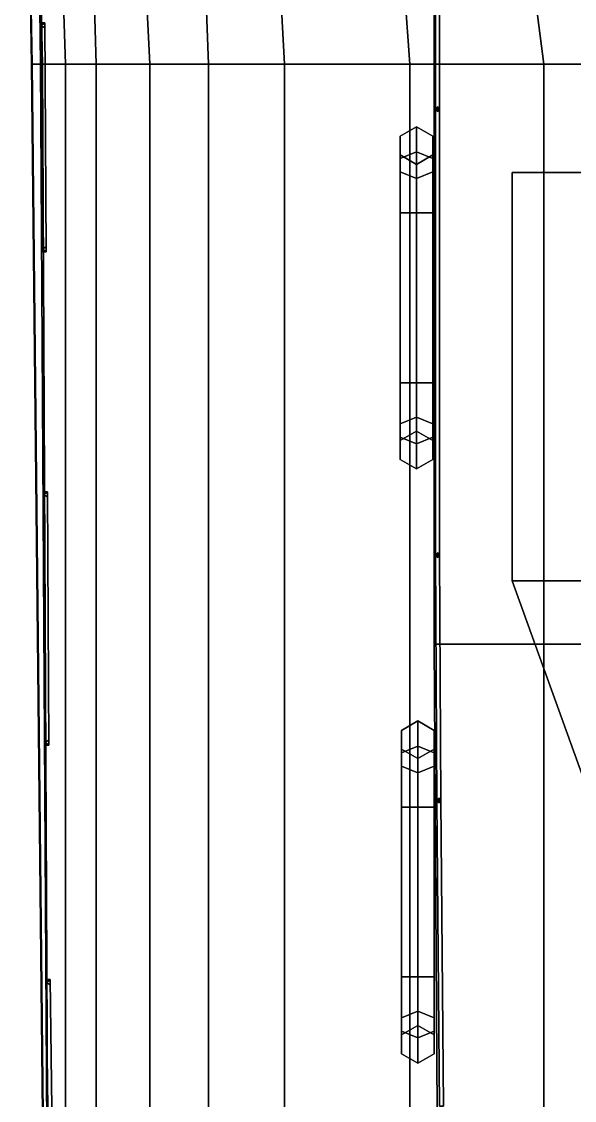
# Model space of a CAD drawing. Header units: millimetres. Extents: x -6 to 6, y -93 to 86.
# Drawn here: x -6.1 to -2, y -29.61 to -21.6 of the extents above; entities that cross this region are included whole.
import ezdxf

# ---------------------------------------------------------------- set-up
doc = ezdxf.new("R2010")
doc.units = ezdxf.units.MM
doc.layers.add('boats', color=1, linetype='Continuous')
doc.layers.add('railings', color=6, linetype='Continuous')

msp = doc.modelspace()

# ---------------------------------------------------------------- linework, layer by layer
for points in [[(-6.0145, -17.6294, 2.9671), (-6.1025, -17.6294, 1.9112), (-6.0249, -21.917, 1.9112), (-5.9628, -21.917, 2.9464)], [(-6.1025, -17.6294, 1.9112), (-6.0973, -17.6294, 0.9226), (-6.03, -21.917, 0.9226), (-6.0249, -21.917, 1.9112)], [(-6.0973, -17.6294, 0.9226), (-6.0404, -17.6294, 0.0582), (-5.9472, -21.917, 0.0582), (-6.03, -21.917, 0.9226)], [(-6.0404, -17.6294, 0.0582), (-5.9162, -17.6294, -0.7544), (-5.7764, -21.917, -0.7544), (-5.9472, -21.917, 0.0582)], [(6.0145, -17.6294, 2.9671), (-6.0145, -17.6294, 2.9671), (-5.9628, -21.917, 2.9464), (5.9628, -21.917, 2.9464)], [(-5.9162, -17.6294, -0.7544), (-5.6729, -17.6294, -1.4325), (-5.5487, -21.917, -1.4325), (-5.7764, -21.917, -0.7544)], [(-5.6729, -17.6294, -1.4325), (-5.3623, -17.6294, -2.0225), (-5.1501, -21.917, -2.0225), (-5.5487, -21.917, -1.4325)], [(-5.3623, -17.6294, -2.0225), (-4.8758, -17.6294, -2.5764), (-4.7153, -21.917, -2.4263), (-5.1501, -21.917, -2.0225)], [(-4.8758, -17.6294, -2.5764), (-4.3841, -17.6294, -2.9749), (-4.1512, -21.917, -2.7575), (-4.7153, -21.917, -2.4263)], [(-4.3841, -17.6294, -2.9749), (-3.53, -17.6294, -3.3579), (-3.2195, -21.917, -3.1664), (-4.1512, -21.917, -2.7575)], [(-3.53, -17.6294, -3.3579), (-2.7795, -17.6294, -3.5546), (-2.2257, -21.917, -3.3994), (-3.2195, -21.917, -3.1664)], [(-2.7795, -17.6294, -3.5546), (-1.9617, -17.6294, -3.7151), (-1.4855, -21.917, -3.5443), (-2.2257, -21.917, -3.3994)], [(-3.04, -19.19, 5.19), (-3.04, -19.19, 2.95), (-3.04, -26.22, 2.9), (-3.04, -26.22, 5.08)], [(3.04, -26.22, 5.08), (3.04, -19.19, 5.19), (-3.04, -19.19, 5.19), (-3.04, -26.22, 5.08)], [(-5.93, -21.6127, 2.94), (-5.96, -21.63, 2.94), (-5.96, -21.63, 3.94), (-5.93, -21.6127, 3.94)], [(-5.93, -21.6473, 2.94), (-5.93, -21.6127, 2.94), (-5.93, -21.6127, 3.94), (-5.93, -21.6473, 3.94)], [(-5.96, -21.63, 2.94), (-5.93, -21.6473, 2.94), (-5.93, -21.6473, 3.94), (-5.96, -21.63, 3.94)], [(-6.0249, -21.917, 1.9112), (-6.03, -21.917, 0.9226), (-5.9369, -30.6546, 1.3884), (-5.9317, -30.6546, 2.3201)], [(-6.03, -21.917, 0.9226), (-5.9472, -21.917, 0.0582), (-5.9058, -30.6546, 0.7622), (-5.9369, -30.6546, 1.3884)], [(-5.9628, -21.917, 2.9464), (-6.0249, -21.917, 1.9112), (-5.9317, -30.6546, 2.3201), (-5.911, -30.6546, 2.874)], [(5.9628, -21.917, 2.9464), (-5.9628, -21.917, 2.9464), (-5.911, -30.6546, 2.874), (5.911, -30.6546, 2.874)], [(-5.9472, -21.917, 0.0582), (-5.7764, -21.917, -0.7544), (-5.7764, -30.6546, -0.1799), (-5.9058, -30.6546, 0.7622)], [(-5.7764, -21.917, -0.7544), (-5.5487, -21.917, -1.4325), (-5.5487, -30.6546, -0.9822), (-5.7764, -30.6546, -0.1799)], [(-5.5487, -21.917, -1.4325), (-5.1501, -21.917, -2.0225), (-5.1501, -30.6546, -1.567), (-5.5487, -30.6546, -0.9822)], [(-5.1501, -21.917, -2.0225), (-4.7153, -21.917, -2.4263), (-4.7153, -30.6546, -1.9967), (-5.1501, -30.6546, -1.567)], [(-4.7153, -21.917, -2.4263), (-4.1512, -21.917, -2.7575), (-4.1512, -30.6546, -2.3383), (-4.7153, -30.6546, -1.9967)], [(-4.1512, -21.917, -2.7575), (-3.2195, -21.917, -3.1664), (-3.2195, -30.6546, -2.7524), (-4.1512, -30.6546, -2.3383)], [(-3.2195, -21.917, -3.1664), (-2.2257, -21.917, -3.3994), (-2.2257, -30.6546, -3.0112), (-3.2195, -30.6546, -2.7524)], [(-2.2257, -21.917, -3.3994), (-1.4855, -21.917, -3.5443), (-1.4855, -30.6546, -3.1716), (-2.2257, -30.6546, -3.0112)], [(-3.01, -22.2327, 5.14), (-3.04, -22.25, 5.14), (-3.04, -22.25, 6.14), (-3.01, -22.2327, 6.14)], [(-3.04, -22.25, 5.14), (-3.01, -22.2673, 5.14), (-3.01, -22.2673, 6.14), (-3.04, -22.25, 6.14)], [(-3.01, -22.2673, 5.14), (-3.01, -22.2327, 5.14), (-3.01, -22.2327, 6.14), (-3.01, -22.2673, 6.14)], [(-2.46, -22.72, 7.37), (-2.46, -22.72, 5.13), (-2.46, -25.75, 5.08), (-2.46, -25.75, 7.37)], [(2.46, -25.75, 7.37), (2.46, -22.72, 7.37), (-2.46, -22.72, 7.37), (-2.46, -25.75, 7.37)], [(2.46, -22.72, 7.37), (2.46, -22.72, 5.13), (-2.46, -22.72, 5.13), (-2.46, -22.72, 7.37)], [(-2.46, -25.75, 8.42), (-2.46, -22.72, 8.42), (-2.46, -22.72, 7.37), (-2.46, -25.75, 7.37)], [(-2.46, -25.75, 7.37), (-2.46, -22.72, 7.37), (-2.46, -22.72, 8.42), (-2.46, -25.75, 8.42)], [(-2.46, -22.72, 7.37), (2.46, -22.72, 7.37), (2.46, -22.72, 8.42), (-2.46, -22.72, 8.42)], [(-2.46, -22.72, 8.42), (2.46, -22.72, 8.42), (2.46, -22.72, 7.37), (-2.46, -22.72, 7.37)], [(-5.92, -23.2727, 2.93), (-5.95, -23.29, 2.93), (-5.95, -23.29, 3.93), (-5.92, -23.2727, 3.93)], [(-5.95, -23.29, 2.93), (-5.92, -23.3073, 2.93), (-5.92, -23.3073, 3.93), (-5.95, -23.29, 3.93)], [(-5.92, -23.3073, 2.93), (-5.92, -23.2727, 2.93), (-5.92, -23.2727, 3.93), (-5.92, -23.3073, 3.93)], [(-5.91, -25.0927, 2.92), (-5.94, -25.11, 2.92), (-5.94, -25.11, 3.92), (-5.91, -25.0927, 3.92)], [(-5.94, -25.11, 2.92), (-5.91, -25.1273, 2.92), (-5.91, -25.1273, 3.92), (-5.94, -25.11, 3.92)], [(-5.91, -25.1273, 2.92), (-5.91, -25.0927, 2.92), (-5.91, -25.0927, 3.92), (-5.91, -25.1273, 3.92)], [(-3.01, -25.5427, 5.09), (-3.04, -25.56, 5.09), (-3.04, -25.56, 6.09), (-3.01, -25.5427, 6.09)], [(-3.04, -25.56, 5.09), (-3.01, -25.5773, 5.09), (-3.01, -25.5773, 6.09), (-3.04, -25.56, 6.09)], [(-3.01, -25.5773, 5.09), (-3.01, -25.5427, 5.09), (-3.01, -25.5427, 6.09), (-3.01, -25.5773, 6.09)], [(1.94, -27.19, 7.37), (2.46, -25.75, 7.37), (-2.46, -25.75, 7.37), (-1.94, -27.19, 7.37)], [(-2.46, -25.75, 7.37), (-2.46, -25.75, 5.08), (-1.94, -27.19, 5.08), (-1.94, -27.19, 7.37)], [(-1.94, -27.19, 7.37), (-2.46, -25.75, 7.37), (-2.46, -25.75, 8.42), (-1.94, -27.19, 8.42)], [(-1.94, -27.19, 8.42), (-2.46, -25.75, 8.42), (-2.46, -25.75, 7.37), (-1.94, -27.19, 7.37)], [(-3.04, -26.22, 5.08), (-3.04, -26.22, 2.9), (-3, -32.38, 2.84), (-3, -32.38, 5.11)], [(3, -32.38, 5.11), (3.04, -26.22, 5.08), (-3.04, -26.22, 5.08), (-3, -32.38, 5.11)], [(-5.9, -26.9327, 2.9), (-5.93, -26.95, 2.9), (-5.93, -26.95, 3.9), (-5.9, -26.9327, 3.9)], [(-5.93, -26.95, 2.9), (-5.9, -26.9673, 2.9), (-5.9, -26.9673, 3.9), (-5.93, -26.95, 3.9)], [(-5.9, -26.9673, 2.9), (-5.9, -26.9327, 2.9), (-5.9, -26.9327, 3.9), (-5.9, -26.9673, 3.9)], [(-3, -27.3627, 5.08), (-3.03, -27.38, 5.08), (-3.03, -27.38, 6.08), (-3, -27.3627, 6.08)], [(-3.03, -27.38, 5.08), (-3, -27.3973, 5.08), (-3, -27.3973, 6.08), (-3.03, -27.38, 6.08)], [(-3, -27.3973, 5.08), (-3, -27.3627, 5.08), (-3, -27.3627, 6.08), (-3, -27.3973, 6.08)], [(-5.89, -28.7127, 2.88), (-5.92, -28.73, 2.88), (-5.92, -28.73, 3.88), (-5.89, -28.7127, 3.88)], [(-5.92, -28.73, 2.88), (-5.89, -28.7473, 2.88), (-5.89, -28.7473, 3.88), (-5.92, -28.73, 3.88)], [(-5.89, -28.7473, 2.88), (-5.89, -28.7127, 2.88), (-5.89, -28.7127, 3.88), (-5.89, -28.7473, 3.88)]]:
    msp.add_3dface(points)
at = {"layer": 'boats'}
for points in [[(-3.17, -22.5675, 3.4175), (-3.2912, -22.6169, 3.4669), (-3.2912, -22.45, 3.87), (-3.17, -22.38, 3.87)], [(-3.17, -22.38, 3.87), (-3.2912, -22.45, 3.87), (-3.2912, -22.6169, 4.2731), (-3.17, -22.5675, 4.3225)], [(-3.0488, -22.6169, 3.4669), (-3.17, -22.5675, 3.4175), (-3.17, -22.38, 3.87), (-3.0488, -22.45, 3.87)], [(-3.0488, -22.45, 3.87), (-3.17, -22.38, 3.87), (-3.17, -22.5675, 4.3225), (-3.0488, -22.6169, 4.2731)], [(-3.2912, -22.6169, 3.4669), (-3.2912, -22.7159, 3.5659), (-3.2912, -22.59, 3.87), (-3.2912, -22.45, 3.87)], [(-3.2912, -22.45, 3.87), (-3.2912, -22.59, 3.87), (-3.2912, -22.7159, 4.1741), (-3.2912, -22.6169, 4.2731)], [(-3.0488, -22.7159, 3.5659), (-3.0488, -22.6169, 3.4669), (-3.0488, -22.45, 3.87), (-3.0488, -22.59, 3.87)], [(-3.0488, -22.59, 3.87), (-3.0488, -22.45, 3.87), (-3.0488, -22.6169, 4.2731), (-3.0488, -22.7159, 4.1741)], [(-3.17, -23.02, 3.23), (-3.2912, -23.02, 3.3), (-3.2912, -22.6169, 3.4669), (-3.17, -22.5675, 3.4175)], [(-3.17, -22.5675, 4.3225), (-3.2912, -22.6169, 4.2731), (-3.2912, -23.02, 4.44), (-3.17, -23.02, 4.51)], [(-3.0488, -23.02, 3.3), (-3.17, -23.02, 3.23), (-3.17, -22.5675, 3.4175), (-3.0488, -22.6169, 3.4669)], [(-3.0488, -22.6169, 4.2731), (-3.17, -22.5675, 4.3225), (-3.17, -23.02, 4.51), (-3.0488, -23.02, 4.44)], [(-3.2912, -22.7159, 3.5659), (-3.17, -22.7654, 3.6154), (-3.17, -22.66, 3.87), (-3.2912, -22.59, 3.87)], [(-3.2912, -22.59, 3.87), (-3.17, -22.66, 3.87), (-3.17, -22.7654, 4.1246), (-3.2912, -22.7159, 4.1741)], [(-3.2912, -23.02, 3.3), (-3.2912, -23.02, 3.44), (-3.2912, -22.7159, 3.5659), (-3.2912, -22.6169, 3.4669)], [(-3.2912, -22.6169, 4.2731), (-3.2912, -22.7159, 4.1741), (-3.2912, -23.02, 4.3), (-3.2912, -23.02, 4.44)], [(-3.17, -22.7654, 3.6154), (-3.0488, -22.7159, 3.5659), (-3.0488, -22.59, 3.87), (-3.17, -22.66, 3.87)], [(-3.17, -22.66, 3.87), (-3.0488, -22.59, 3.87), (-3.0488, -22.7159, 4.1741), (-3.17, -22.7654, 4.1246)], [(-3.0488, -23.02, 3.44), (-3.0488, -24.28, 3.44), (-3.0488, -22.59, 3.87), (-3.0488, -22.7159, 3.5659)], [(-3.0488, -22.7159, 3.5659), (-3.0488, -22.59, 3.87), (-3.0488, -24.28, 3.44), (-3.0488, -23.02, 3.44)], [(-3.0488, -22.59, 3.87), (-3.0488, -22.7159, 4.1741), (-3.0488, -24.5841, 3.5659), (-3.0488, -24.28, 3.44)], [(-3.0488, -24.28, 3.44), (-3.0488, -24.5841, 3.5659), (-3.0488, -22.7159, 4.1741), (-3.0488, -22.59, 3.87)], [(-3.0488, -23.02, 3.44), (-3.0488, -23.02, 3.3), (-3.0488, -22.6169, 3.4669), (-3.0488, -22.7159, 3.5659)], [(-3.0488, -22.7159, 4.1741), (-3.0488, -22.6169, 4.2731), (-3.0488, -23.02, 4.44), (-3.0488, -23.02, 4.3)], [(-3.2912, -23.02, 3.44), (-3.17, -23.02, 3.51), (-3.17, -22.7654, 3.6154), (-3.2912, -22.7159, 3.5659)], [(-3.2912, -22.7159, 4.1741), (-3.17, -22.7654, 4.1246), (-3.17, -23.02, 4.23), (-3.2912, -23.02, 4.3)], [(-3.17, -23.02, 3.51), (-3.0488, -23.02, 3.44), (-3.0488, -22.7159, 3.5659), (-3.17, -22.7654, 3.6154)], [(-3.17, -22.7654, 4.1246), (-3.0488, -22.7159, 4.1741), (-3.0488, -23.02, 4.3), (-3.17, -23.02, 4.23)], [(-3.0488, -23.02, 4.3), (-3.0488, -22.7159, 4.1741), (-3.0488, -24.5841, 3.5659), (-3.0488, -24.71, 3.87)], [(-3.0488, -24.71, 3.87), (-3.0488, -24.5841, 3.5659), (-3.0488, -22.7159, 4.1741), (-3.0488, -23.02, 4.3)], [(-3.17, -24.28, 3.23), (-3.2912, -24.28, 3.3), (-3.2912, -23.02, 3.3), (-3.17, -23.02, 3.23)], [(-3.2912, -24.28, 3.3), (-3.2912, -24.28, 3.44), (-3.2912, -23.02, 3.44), (-3.2912, -23.02, 3.3)], [(-3.2912, -24.28, 3.44), (-3.17, -24.28, 3.51), (-3.17, -23.02, 3.51), (-3.2912, -23.02, 3.44)], [(-3.2912, -24.28, 4.3), (-3.2912, -24.28, 4.44), (-3.2912, -23.02, 4.44), (-3.2912, -23.02, 4.3)], [(-3.17, -24.28, 4.23), (-3.2912, -24.28, 4.3), (-3.2912, -23.02, 4.3), (-3.17, -23.02, 4.23)], [(-3.2912, -24.28, 4.44), (-3.17, -24.28, 4.51), (-3.17, -23.02, 4.51), (-3.2912, -23.02, 4.44)], [(-3.0488, -24.28, 3.3), (-3.17, -24.28, 3.23), (-3.17, -23.02, 3.23), (-3.0488, -23.02, 3.3)], [(-3.17, -24.28, 3.51), (-3.0488, -24.28, 3.44), (-3.0488, -23.02, 3.44), (-3.17, -23.02, 3.51)], [(-3.0488, -24.28, 4.3), (-3.17, -24.28, 4.23), (-3.17, -23.02, 4.23), (-3.0488, -23.02, 4.3)], [(-3.17, -24.28, 4.51), (-3.0488, -24.28, 4.44), (-3.0488, -23.02, 4.44), (-3.17, -23.02, 4.51)], [(-3.0488, -24.28, 3.44), (-3.0488, -24.28, 3.3), (-3.0488, -23.02, 3.3), (-3.0488, -23.02, 3.44)], [(-3.0488, -24.28, 4.44), (-3.0488, -24.28, 4.3), (-3.0488, -23.02, 4.3), (-3.0488, -23.02, 4.44)], [(-3.0488, -24.5841, 4.1741), (-3.0488, -24.71, 3.87), (-3.0488, -23.02, 4.3), (-3.0488, -24.28, 4.3)], [(-3.0488, -24.28, 4.3), (-3.0488, -23.02, 4.3), (-3.0488, -24.71, 3.87), (-3.0488, -24.5841, 4.1741)], [(-3.2912, -24.28, 4.44), (-3.2912, -24.28, 4.3), (-3.2912, -24.5841, 4.1741), (-3.2912, -24.6831, 4.2731)], [(-3.2912, -24.28, 4.3), (-3.17, -24.28, 4.23), (-3.17, -24.5346, 4.1246), (-3.2912, -24.5841, 4.1741)], [(-3.17, -24.7325, 3.4175), (-3.2912, -24.6831, 3.4669), (-3.2912, -24.28, 3.3), (-3.17, -24.28, 3.23)], [(-3.2912, -24.6831, 3.4669), (-3.2912, -24.5841, 3.5659), (-3.2912, -24.28, 3.44), (-3.2912, -24.28, 3.3)], [(-3.2912, -24.5841, 3.5659), (-3.17, -24.5346, 3.6154), (-3.17, -24.28, 3.51), (-3.2912, -24.28, 3.44)], [(-3.17, -24.28, 4.51), (-3.2912, -24.28, 4.44), (-3.2912, -24.6831, 4.2731), (-3.17, -24.7325, 4.3225)], [(-3.17, -24.28, 4.23), (-3.0488, -24.28, 4.3), (-3.0488, -24.5841, 4.1741), (-3.17, -24.5346, 4.1246)], [(-3.17, -24.5346, 3.6154), (-3.0488, -24.5841, 3.5659), (-3.0488, -24.28, 3.44), (-3.17, -24.28, 3.51)], [(-3.0488, -24.6831, 3.4669), (-3.17, -24.7325, 3.4175), (-3.17, -24.28, 3.23), (-3.0488, -24.28, 3.3)], [(-3.0488, -24.28, 4.44), (-3.17, -24.28, 4.51), (-3.17, -24.7325, 4.3225), (-3.0488, -24.6831, 4.2731)], [(-3.0488, -24.28, 4.3), (-3.0488, -24.28, 4.44), (-3.0488, -24.6831, 4.2731), (-3.0488, -24.5841, 4.1741)], [(-3.0488, -24.5841, 3.5659), (-3.0488, -24.6831, 3.4669), (-3.0488, -24.28, 3.3), (-3.0488, -24.28, 3.44)], [(-3.2912, -24.5841, 4.1741), (-3.17, -24.5346, 4.1246), (-3.17, -24.64, 3.87), (-3.2912, -24.71, 3.87)], [(-3.2912, -24.71, 3.87), (-3.17, -24.64, 3.87), (-3.17, -24.5346, 3.6154), (-3.2912, -24.5841, 3.5659)], [(-3.17, -24.5346, 4.1246), (-3.0488, -24.5841, 4.1741), (-3.0488, -24.71, 3.87), (-3.17, -24.64, 3.87)], [(-3.17, -24.64, 3.87), (-3.0488, -24.71, 3.87), (-3.0488, -24.5841, 3.5659), (-3.17, -24.5346, 3.6154)], [(-3.2912, -24.6831, 4.2731), (-3.2912, -24.5841, 4.1741), (-3.2912, -24.71, 3.87), (-3.2912, -24.85, 3.87)], [(-3.2912, -24.85, 3.87), (-3.2912, -24.71, 3.87), (-3.2912, -24.5841, 3.5659), (-3.2912, -24.6831, 3.4669)], [(-3.0488, -24.5841, 4.1741), (-3.0488, -24.6831, 4.2731), (-3.0488, -24.85, 3.87), (-3.0488, -24.71, 3.87)], [(-3.0488, -24.71, 3.87), (-3.0488, -24.85, 3.87), (-3.0488, -24.6831, 3.4669), (-3.0488, -24.5841, 3.5659)], [(-3.17, -24.7325, 4.3225), (-3.2912, -24.6831, 4.2731), (-3.2912, -24.85, 3.87), (-3.17, -24.92, 3.87)], [(-3.17, -24.92, 3.87), (-3.2912, -24.85, 3.87), (-3.2912, -24.6831, 3.4669), (-3.17, -24.7325, 3.4175)], [(-3.0488, -24.6831, 4.2731), (-3.17, -24.7325, 4.3225), (-3.17, -24.92, 3.87), (-3.0488, -24.85, 3.87)], [(-3.0488, -24.85, 3.87), (-3.17, -24.92, 3.87), (-3.17, -24.7325, 3.4175), (-3.0488, -24.6831, 3.4669)], [(-3.16, -26.9775, 3.4175), (-3.2812, -27.0269, 3.4669), (-3.2812, -26.86, 3.87), (-3.16, -26.79, 3.87)], [(-3.16, -26.79, 3.87), (-3.2812, -26.86, 3.87), (-3.2812, -27.0269, 4.2731), (-3.16, -26.9775, 4.3225)], [(-3.0388, -27.0269, 3.4669), (-3.16, -26.9775, 3.4175), (-3.16, -26.79, 3.87), (-3.0388, -26.86, 3.87)], [(-3.0388, -26.86, 3.87), (-3.16, -26.79, 3.87), (-3.16, -26.9775, 4.3225), (-3.0388, -27.0269, 4.2731)], [(-3.2812, -27.0269, 3.4669), (-3.2812, -27.1259, 3.5659), (-3.2812, -27, 3.87), (-3.2812, -26.86, 3.87)], [(-3.2812, -26.86, 3.87), (-3.2812, -27, 3.87), (-3.2812, -27.1259, 4.1741), (-3.2812, -27.0269, 4.2731)], [(-3.0388, -27.1259, 3.5659), (-3.0388, -27.0269, 3.4669), (-3.0388, -26.86, 3.87), (-3.0388, -27, 3.87)], [(-3.0388, -27, 3.87), (-3.0388, -26.86, 3.87), (-3.0388, -27.0269, 4.2731), (-3.0388, -27.1259, 4.1741)], [(-3.16, -26.9775, 4.3225), (-3.2812, -27.0269, 4.2731), (-3.2812, -27.43, 4.44), (-3.16, -27.43, 4.51)], [(-3.16, -27.43, 3.23), (-3.2812, -27.43, 3.3), (-3.2812, -27.0269, 3.4669), (-3.16, -26.9775, 3.4175)], [(-3.0388, -27.0269, 4.2731), (-3.16, -26.9775, 4.3225), (-3.16, -27.43, 4.51), (-3.0388, -27.43, 4.44)], [(-3.0388, -27.43, 3.3), (-3.16, -27.43, 3.23), (-3.16, -26.9775, 3.4175), (-3.0388, -27.0269, 3.4669)], [(-3.2812, -27.1259, 3.5659), (-3.16, -27.1754, 3.6154), (-3.16, -27.07, 3.87), (-3.2812, -27, 3.87)], [(-3.2812, -27, 3.87), (-3.16, -27.07, 3.87), (-3.16, -27.1754, 4.1246), (-3.2812, -27.1259, 4.1741)], [(-3.2812, -27.43, 3.3), (-3.2812, -27.43, 3.44), (-3.2812, -27.1259, 3.5659), (-3.2812, -27.0269, 3.4669)], [(-3.2812, -27.0269, 4.2731), (-3.2812, -27.1259, 4.1741), (-3.2812, -27.43, 4.3), (-3.2812, -27.43, 4.44)], [(-3.16, -27.1754, 3.6154), (-3.0388, -27.1259, 3.5659), (-3.0388, -27, 3.87), (-3.16, -27.07, 3.87)], [(-3.16, -27.07, 3.87), (-3.0388, -27, 3.87), (-3.0388, -27.1259, 4.1741), (-3.16, -27.1754, 4.1246)], [(-3.0388, -27.43, 3.44), (-3.0388, -28.69, 3.44), (-3.0388, -27, 3.87), (-3.0388, -27.1259, 3.5659)], [(-3.0388, -27.1259, 3.5659), (-3.0388, -27, 3.87), (-3.0388, -28.69, 3.44), (-3.0388, -27.43, 3.44)], [(-3.0388, -27, 3.87), (-3.0388, -27.1259, 4.1741), (-3.0388, -28.9941, 3.5659), (-3.0388, -28.69, 3.44)], [(-3.0388, -28.69, 3.44), (-3.0388, -28.9941, 3.5659), (-3.0388, -27.1259, 4.1741), (-3.0388, -27, 3.87)], [(-3.0388, -27.43, 3.44), (-3.0388, -27.43, 3.3), (-3.0388, -27.0269, 3.4669), (-3.0388, -27.1259, 3.5659)], [(-3.0388, -27.1259, 4.1741), (-3.0388, -27.0269, 4.2731), (-3.0388, -27.43, 4.44), (-3.0388, -27.43, 4.3)], [(-3.2812, -27.43, 3.44), (-3.16, -27.43, 3.51), (-3.16, -27.1754, 3.6154), (-3.2812, -27.1259, 3.5659)], [(-3.2812, -27.1259, 4.1741), (-3.16, -27.1754, 4.1246), (-3.16, -27.43, 4.23), (-3.2812, -27.43, 4.3)], [(-3.16, -27.43, 3.51), (-3.0388, -27.43, 3.44), (-3.0388, -27.1259, 3.5659), (-3.16, -27.1754, 3.6154)], [(-3.16, -27.1754, 4.1246), (-3.0388, -27.1259, 4.1741), (-3.0388, -27.43, 4.3), (-3.16, -27.43, 4.23)], [(-3.0388, -27.43, 4.3), (-3.0388, -27.1259, 4.1741), (-3.0388, -28.9941, 3.5659), (-3.0388, -29.12, 3.87)], [(-3.0388, -29.12, 3.87), (-3.0388, -28.9941, 3.5659), (-3.0388, -27.1259, 4.1741), (-3.0388, -27.43, 4.3)], [(-3.2812, -28.69, 4.44), (-3.16, -28.69, 4.51), (-3.16, -27.43, 4.51), (-3.2812, -27.43, 4.44)], [(-3.16, -28.69, 3.23), (-3.2812, -28.69, 3.3), (-3.2812, -27.43, 3.3), (-3.16, -27.43, 3.23)], [(-3.2812, -28.69, 3.3), (-3.2812, -28.69, 3.44), (-3.2812, -27.43, 3.44), (-3.2812, -27.43, 3.3)], [(-3.2812, -28.69, 3.44), (-3.16, -28.69, 3.51), (-3.16, -27.43, 3.51), (-3.2812, -27.43, 3.44)], [(-3.2812, -28.69, 4.3), (-3.2812, -28.69, 4.44), (-3.2812, -27.43, 4.44), (-3.2812, -27.43, 4.3)], [(-3.16, -28.69, 4.23), (-3.2812, -28.69, 4.3), (-3.2812, -27.43, 4.3), (-3.16, -27.43, 4.23)], [(-3.16, -28.69, 4.51), (-3.0388, -28.69, 4.44), (-3.0388, -27.43, 4.44), (-3.16, -27.43, 4.51)], [(-3.0388, -28.69, 3.3), (-3.16, -28.69, 3.23), (-3.16, -27.43, 3.23), (-3.0388, -27.43, 3.3)], [(-3.16, -28.69, 3.51), (-3.0388, -28.69, 3.44), (-3.0388, -27.43, 3.44), (-3.16, -27.43, 3.51)], [(-3.0388, -28.69, 4.3), (-3.16, -28.69, 4.23), (-3.16, -27.43, 4.23), (-3.0388, -27.43, 4.3)], [(-3.0388, -28.69, 3.44), (-3.0388, -28.69, 3.3), (-3.0388, -27.43, 3.3), (-3.0388, -27.43, 3.44)], [(-3.0388, -28.69, 4.44), (-3.0388, -28.69, 4.3), (-3.0388, -27.43, 4.3), (-3.0388, -27.43, 4.44)], [(-3.0388, -28.9941, 4.1741), (-3.0388, -29.12, 3.87), (-3.0388, -27.43, 4.3), (-3.0388, -28.69, 4.3)], [(-3.0388, -28.69, 4.3), (-3.0388, -27.43, 4.3), (-3.0388, -29.12, 3.87), (-3.0388, -28.9941, 4.1741)], [(-3.16, -28.69, 4.51), (-3.2812, -28.69, 4.44), (-3.2812, -29.0931, 4.2731), (-3.16, -29.1425, 4.3225)], [(-3.2812, -28.69, 4.44), (-3.2812, -28.69, 4.3), (-3.2812, -28.9941, 4.1741), (-3.2812, -29.0931, 4.2731)], [(-3.2812, -28.69, 4.3), (-3.16, -28.69, 4.23), (-3.16, -28.9446, 4.1246), (-3.2812, -28.9941, 4.1741)], [(-3.16, -29.1425, 3.4175), (-3.2812, -29.0931, 3.4669), (-3.2812, -28.69, 3.3), (-3.16, -28.69, 3.23)], [(-3.2812, -29.0931, 3.4669), (-3.2812, -28.9941, 3.5659), (-3.2812, -28.69, 3.44), (-3.2812, -28.69, 3.3)], [(-3.2812, -28.9941, 3.5659), (-3.16, -28.9446, 3.6154), (-3.16, -28.69, 3.51), (-3.2812, -28.69, 3.44)], [(-3.0388, -28.69, 4.44), (-3.16, -28.69, 4.51), (-3.16, -29.1425, 4.3225), (-3.0388, -29.0931, 4.2731)], [(-3.16, -28.69, 4.23), (-3.0388, -28.69, 4.3), (-3.0388, -28.9941, 4.1741), (-3.16, -28.9446, 4.1246)], [(-3.16, -28.9446, 3.6154), (-3.0388, -28.9941, 3.5659), (-3.0388, -28.69, 3.44), (-3.16, -28.69, 3.51)], [(-3.0388, -29.0931, 3.4669), (-3.16, -29.1425, 3.4175), (-3.16, -28.69, 3.23), (-3.0388, -28.69, 3.3)], [(-3.0388, -28.69, 4.3), (-3.0388, -28.69, 4.44), (-3.0388, -29.0931, 4.2731), (-3.0388, -28.9941, 4.1741)], [(-3.0388, -28.9941, 3.5659), (-3.0388, -29.0931, 3.4669), (-3.0388, -28.69, 3.3), (-3.0388, -28.69, 3.44)], [(-3.2812, -28.9941, 4.1741), (-3.16, -28.9446, 4.1246), (-3.16, -29.05, 3.87), (-3.2812, -29.12, 3.87)], [(-3.2812, -29.12, 3.87), (-3.16, -29.05, 3.87), (-3.16, -28.9446, 3.6154), (-3.2812, -28.9941, 3.5659)], [(-3.16, -28.9446, 4.1246), (-3.0388, -28.9941, 4.1741), (-3.0388, -29.12, 3.87), (-3.16, -29.05, 3.87)], [(-3.16, -29.05, 3.87), (-3.0388, -29.12, 3.87), (-3.0388, -28.9941, 3.5659), (-3.16, -28.9446, 3.6154)], [(-3.2812, -29.0931, 4.2731), (-3.2812, -28.9941, 4.1741), (-3.2812, -29.12, 3.87), (-3.2812, -29.26, 3.87)], [(-3.2812, -29.26, 3.87), (-3.2812, -29.12, 3.87), (-3.2812, -28.9941, 3.5659), (-3.2812, -29.0931, 3.4669)], [(-3.0388, -28.9941, 4.1741), (-3.0388, -29.0931, 4.2731), (-3.0388, -29.26, 3.87), (-3.0388, -29.12, 3.87)], [(-3.0388, -29.12, 3.87), (-3.0388, -29.26, 3.87), (-3.0388, -29.0931, 3.4669), (-3.0388, -28.9941, 3.5659)], [(-3.16, -29.1425, 4.3225), (-3.2812, -29.0931, 4.2731), (-3.2812, -29.26, 3.87), (-3.16, -29.33, 3.87)], [(-3.16, -29.33, 3.87), (-3.2812, -29.26, 3.87), (-3.2812, -29.0931, 3.4669), (-3.16, -29.1425, 3.4175)], [(-3.0388, -29.0931, 4.2731), (-3.16, -29.1425, 4.3225), (-3.16, -29.33, 3.87), (-3.0388, -29.26, 3.87)], [(-3.0388, -29.26, 3.87), (-3.16, -29.33, 3.87), (-3.16, -29.1425, 3.4175), (-3.0388, -29.0931, 3.4669)]]:
    msp.add_3dface(points, dxfattribs=at)
at = {"layer": 'railings'}
for points in [[(-3.03, -22.25, 6.14), (-3.03, -19.35, 6.18), (-3, -19.35, 6.18), (-3, -22.25, 6.14)], [(-3, -22.25, 6.14), (-3, -19.35, 6.18), (-3.03, -19.35, 6.18), (-3.03, -22.25, 6.14)], [(-5.92, -23.31, 3.93), (-5.93, -21.61, 3.94), (-5.96, -21.61, 3.94), (-5.95, -23.31, 3.93)], [(-5.95, -23.31, 3.93), (-5.96, -21.61, 3.94), (-5.93, -21.61, 3.94), (-5.92, -23.31, 3.93)], [(-3.03, -25.56, 6.09), (-3.03, -22.25, 6.14), (-3, -22.25, 6.14), (-3, -25.56, 6.09)], [(-3, -25.56, 6.09), (-3, -22.25, 6.14), (-3.03, -22.25, 6.14), (-3.03, -25.56, 6.09)], [(-5.93, -26.97, 3.9), (-5.94, -25.09, 3.92), (-5.91, -25.09, 3.92), (-5.9, -26.97, 3.9)], [(-5.9, -26.97, 3.9), (-5.91, -25.09, 3.92), (-5.94, -25.09, 3.92), (-5.93, -26.97, 3.9)], [(-2.99, -27.38, 6.08), (-3, -25.56, 6.09), (-3.03, -25.56, 6.09), (-3.02, -27.38, 6.08)], [(-3.02, -27.38, 6.08), (-3.03, -25.56, 6.09), (-3, -25.56, 6.09), (-2.99, -27.38, 6.08)], [(-3, -29.65, 6.09), (-3.02, -27.38, 6.08), (-2.99, -27.38, 6.08), (-2.97, -29.65, 6.09)], [(-2.97, -29.65, 6.09), (-2.99, -27.38, 6.08), (-3.02, -27.38, 6.08), (-3, -29.65, 6.09)], [(-5.85, -31.77, 3.85), (-5.89, -28.71, 3.88), (-5.92, -28.71, 3.88), (-5.88, -31.77, 3.85)], [(-5.88, -31.77, 3.85), (-5.92, -28.71, 3.88), (-5.89, -28.71, 3.88), (-5.85, -31.77, 3.85)]]:
    msp.add_3dface(points, dxfattribs=at)

doc.saveas('drawing.dxf')
